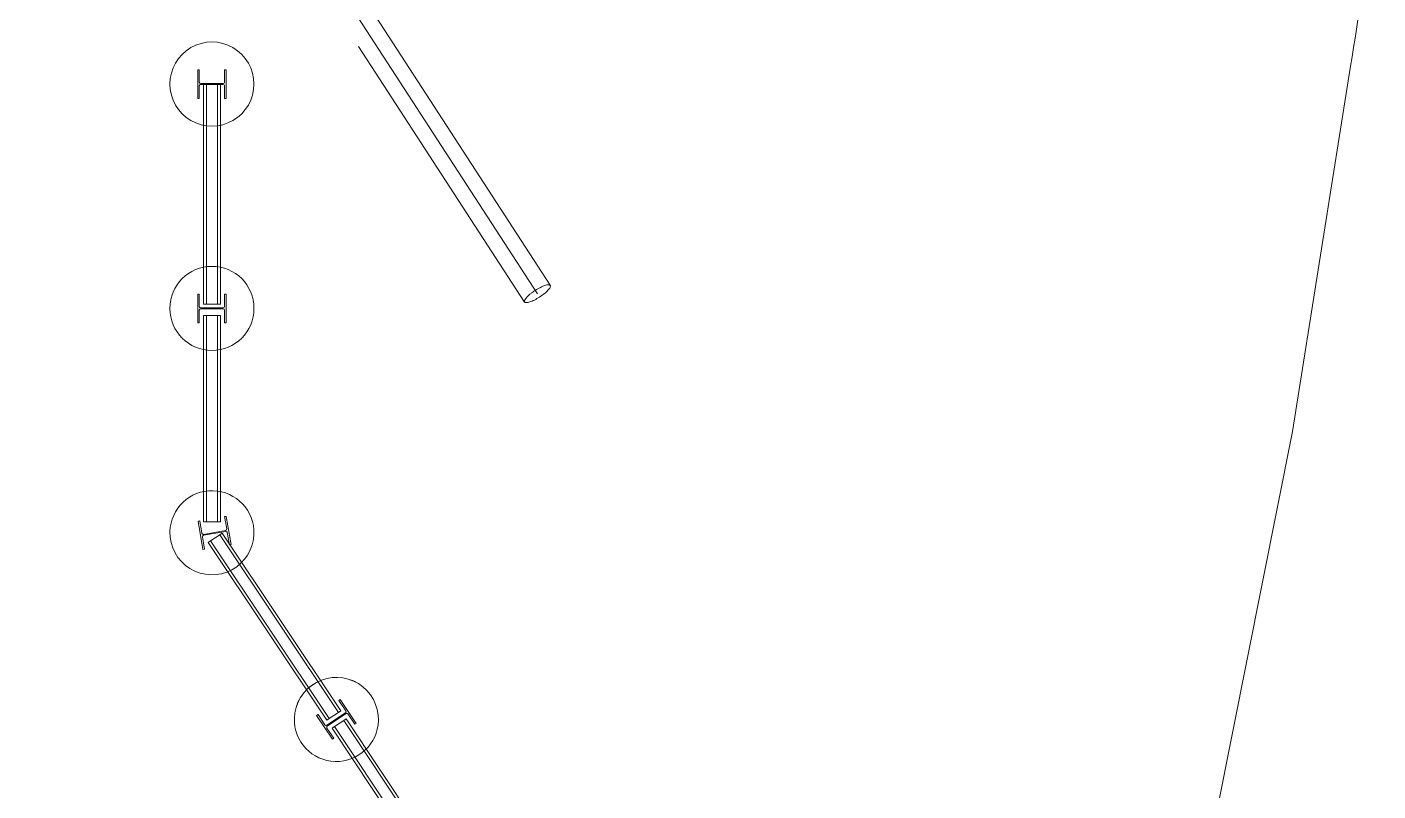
# Model space of a CAD drawing. Header units: metres. Extents: x 1753726 to 1755216, y 5920592 to 5921703.
# Drawn here: x 1755129.38 to 1755141.43, y 5921420.23 to 5921427.04 of the extents above; entities that cross this region are included whole.
import ezdxf

# ---------------------------------------------------------------- set-up
doc = ezdxf.new("R2010")
doc.units = ezdxf.units.M
doc.linetypes.add('CENTER', pattern=[50.8, 31.75, -6.35, 6.35, -6.35])
doc.linetypes.add('HIDDEN2', pattern=[4.7625, 3.175, -1.5875])
for name, color, linetype, lineweight in [('A-FLOR-____-OTLN', 9, 'Continuous', 9), ('A-WALL-____-OTLN', 2, 'Continuous', 9), ('P-PIPE-____-CNTR', 1, 'CENTER', 9), ('P-PIPE-____-OTLN', 6, 'HIDDEN2', 18), ('S-FNDN-____-OTLN', 7, 'Continuous', 9)]:
    doc.layers.add(name, color=color, linetype=linetype, lineweight=lineweight)

# ---------------------------------------------------------------- blocks, each defined once
blk = doc.blocks.new('308492-ARUP-STRW-MOD-1700_rvt-1-X-ARUP-GL-HERNE_BAY_ALIGNMENT')
at = {"layer": 'A-FLOR-____-OTLN'}
for p, q in [((1755140.67, 5921423.431), (1755141.186, 5921426.688)), ((1755141.186, 5921426.688), (1755140.67, 5921423.431)), ((1755139.996, 5921420.059), (1755140.67, 5921423.431)), ((1755140.67, 5921423.431), (1755139.996, 5921420.059))]:
    blk.add_line(p, q, dxfattribs=at)
for points, knots in [([(1755141.186, 5921426.688), (1755141.339, 5921427.568), (1755141.447, 5921428.757), (1755141.426, 5921429.948), (1755141.413, 5921430.246)], [-1, -1, -1, -1, -0.75, -0.6666667, -0.6666667, -0.6666667, -0.6666667]), ([(1755141.413, 5921430.246), (1755141.426, 5921429.948), (1755141.447, 5921428.757), (1755141.339, 5921427.568), (1755141.186, 5921426.688)], [0.6666667, 0.6666667, 0.6666667, 0.6666667, 0.75, 1, 1, 1, 1])]:
    blk.add_open_spline(points, degree=3, knots=knots, dxfattribs=at)
at = {"layer": 'A-WALL-____-OTLN'}
for p, q in [((1755130.956, 5921426.523), (1755130.956, 5921424.566)), ((1755130.956, 5921424.566), (1755130.956, 5921426.523)), ((1755130.981, 5921426.523), (1755130.956, 5921426.523)), ((1755130.956, 5921426.523), (1755130.981, 5921426.523)), ((1755130.981, 5921426.523), (1755131.081, 5921426.523)), ((1755130.981, 5921424.566), (1755130.981, 5921426.523)), ((1755130.981, 5921426.523), (1755130.981, 5921424.566)), ((1755131.081, 5921426.523), (1755130.981, 5921426.523)), ((1755131.081, 5921426.523), (1755131.081, 5921424.566)), ((1755131.081, 5921424.566), (1755131.081, 5921426.523)), ((1755131.081, 5921426.523), (1755131.106, 5921426.523)), ((1755131.106, 5921426.523), (1755131.081, 5921426.523)), ((1755131.106, 5921424.566), (1755131.106, 5921426.523)), ((1755131.106, 5921426.523), (1755131.106, 5921424.566)), ((1755130.981, 5921424.566), (1755130.956, 5921424.566)), ((1755130.956, 5921424.566), (1755130.981, 5921424.566)), ((1755131.081, 5921424.566), (1755130.981, 5921424.566)), ((1755131.081, 5921424.566), (1755130.981, 5921424.566)), ((1755131.081, 5921424.566), (1755131.106, 5921424.566)), ((1755131.106, 5921424.566), (1755131.081, 5921424.566)), ((1755130.956, 5921424.466), (1755130.956, 5921422.626)), ((1755130.956, 5921422.626), (1755130.956, 5921424.466)), ((1755130.981, 5921424.466), (1755130.956, 5921424.466)), ((1755130.956, 5921424.466), (1755130.981, 5921424.466)), ((1755130.981, 5921424.466), (1755131.081, 5921424.466)), ((1755130.981, 5921422.626), (1755130.981, 5921424.466)), ((1755130.981, 5921424.466), (1755130.981, 5921422.626)), ((1755131.081, 5921424.466), (1755130.981, 5921424.466)), ((1755131.081, 5921424.466), (1755131.081, 5921422.626)), ((1755131.081, 5921422.626), (1755131.081, 5921424.466)), ((1755131.081, 5921424.466), (1755131.106, 5921424.466)), ((1755131.106, 5921424.466), (1755131.081, 5921424.466)), ((1755131.106, 5921422.626), (1755131.106, 5921424.466)), ((1755131.106, 5921424.466), (1755131.106, 5921422.626)), ((1755130.981, 5921422.626), (1755130.956, 5921422.626)), ((1755130.956, 5921422.626), (1755130.981, 5921422.626)), ((1755131.081, 5921422.626), (1755130.981, 5921422.626)), ((1755131.081, 5921422.626), (1755130.981, 5921422.626)), ((1755131.081, 5921422.626), (1755131.106, 5921422.626)), ((1755131.106, 5921422.626), (1755131.081, 5921422.626)), ((1755131.019, 5921422.456), (1755131.102, 5921422.511)), ((1755131.102, 5921422.511), (1755131.019, 5921422.456)), ((1755131.102, 5921422.511), (1755131.123, 5921422.525)), ((1755131.123, 5921422.525), (1755131.102, 5921422.511)), ((1755131.102, 5921422.511), (1755132.16, 5921420.927)), ((1755132.16, 5921420.927), (1755131.102, 5921422.511)), ((1755132.18, 5921420.94), (1755131.123, 5921422.525)), ((1755131.123, 5921422.525), (1755132.18, 5921420.94)), ((1755131.019, 5921422.456), (1755130.998, 5921422.442)), ((1755130.998, 5921422.442), (1755131.019, 5921422.456)), ((1755130.998, 5921422.442), (1755132.056, 5921420.857)), ((1755132.056, 5921420.857), (1755130.998, 5921422.442)), ((1755132.076, 5921420.871), (1755131.019, 5921422.456)), ((1755131.019, 5921422.456), (1755132.076, 5921420.871)), ((1755132.16, 5921420.927), (1755132.076, 5921420.871)), ((1755132.16, 5921420.927), (1755132.076, 5921420.871)), ((1755132.16, 5921420.927), (1755132.18, 5921420.94)), ((1755132.18, 5921420.94), (1755132.16, 5921420.927)), ((1755132.076, 5921420.871), (1755132.056, 5921420.857)), ((1755132.056, 5921420.857), (1755132.076, 5921420.871)), ((1755132.123, 5921420.801), (1755132.102, 5921420.787)), ((1755132.102, 5921420.787), (1755132.123, 5921420.801)), ((1755132.123, 5921420.801), (1755132.206, 5921420.856)), ((1755132.206, 5921420.856), (1755132.123, 5921420.801)), ((1755133.322, 5921419.004), (1755132.123, 5921420.801)), ((1755132.123, 5921420.801), (1755133.322, 5921419.004)), ((1755132.206, 5921420.856), (1755132.227, 5921420.87)), ((1755132.227, 5921420.87), (1755132.206, 5921420.856)), ((1755132.206, 5921420.856), (1755133.405, 5921419.06)), ((1755133.405, 5921419.06), (1755132.206, 5921420.856)), ((1755133.426, 5921419.074), (1755132.227, 5921420.87)), ((1755132.227, 5921420.87), (1755133.426, 5921419.074)), ((1755132.102, 5921420.787), (1755133.301, 5921418.99)), ((1755133.301, 5921418.99), (1755132.102, 5921420.787))]:
    blk.add_line(p, q, dxfattribs=at)
at = {"layer": 'S-FNDN-____-OTLN'}
for p, q in [((1755130.904, 5921426.4), (1755130.904, 5921426.655)), ((1755130.904, 5921426.655), (1755130.918, 5921426.655)), ((1755130.918, 5921426.655), (1755130.904, 5921426.655)), ((1755130.904, 5921426.655), (1755130.904, 5921426.4)), ((1755130.918, 5921426.655), (1755130.918, 5921426.545)), ((1755130.918, 5921426.545), (1755130.918, 5921426.655)), ((1755131.144, 5921426.545), (1755131.144, 5921426.655)), ((1755131.144, 5921426.655), (1755131.158, 5921426.655)), ((1755131.158, 5921426.655), (1755131.144, 5921426.655)), ((1755131.144, 5921426.655), (1755131.144, 5921426.545)), ((1755131.158, 5921426.655), (1755131.158, 5921426.4)), ((1755131.158, 5921426.4), (1755131.158, 5921426.655)), ((1755130.918, 5921426.511), (1755130.918, 5921426.4)), ((1755130.918, 5921426.4), (1755130.918, 5921426.511)), ((1755130.931, 5921426.532), (1755131.131, 5921426.532)), ((1755131.131, 5921426.532), (1755130.931, 5921426.532)), ((1755131.131, 5921426.523), (1755130.931, 5921426.523)), ((1755130.931, 5921426.523), (1755131.131, 5921426.523)), ((1755131.144, 5921426.4), (1755131.144, 5921426.511)), ((1755131.144, 5921426.511), (1755131.144, 5921426.4)), ((1755130.918, 5921426.4), (1755130.904, 5921426.4)), ((1755130.904, 5921426.4), (1755130.918, 5921426.4)), ((1755131.158, 5921426.4), (1755131.144, 5921426.4)), ((1755131.144, 5921426.4), (1755131.158, 5921426.4)), ((1755130.904, 5921424.4), (1755130.904, 5921424.655)), ((1755130.904, 5921424.655), (1755130.918, 5921424.655)), ((1755130.918, 5921424.655), (1755130.904, 5921424.655)), ((1755130.904, 5921424.655), (1755130.904, 5921424.4)), ((1755130.918, 5921424.655), (1755130.918, 5921424.545)), ((1755130.918, 5921424.545), (1755130.918, 5921424.655)), ((1755131.144, 5921424.545), (1755131.144, 5921424.655)), ((1755131.144, 5921424.655), (1755131.158, 5921424.655)), ((1755131.158, 5921424.655), (1755131.144, 5921424.655)), ((1755131.144, 5921424.655), (1755131.144, 5921424.545)), ((1755131.158, 5921424.655), (1755131.158, 5921424.4)), ((1755131.158, 5921424.4), (1755131.158, 5921424.655)), ((1755130.931, 5921424.532), (1755131.131, 5921424.532)), ((1755131.131, 5921424.532), (1755130.931, 5921424.532)), ((1755130.918, 5921424.511), (1755130.918, 5921424.4)), ((1755130.918, 5921424.4), (1755130.918, 5921424.511)), ((1755131.131, 5921424.523), (1755130.931, 5921424.523)), ((1755130.931, 5921424.523), (1755131.131, 5921424.523)), ((1755131.144, 5921424.4), (1755131.144, 5921424.511)), ((1755131.144, 5921424.511), (1755131.144, 5921424.4)), ((1755130.918, 5921424.4), (1755130.904, 5921424.4)), ((1755130.904, 5921424.4), (1755130.918, 5921424.4)), ((1755131.158, 5921424.4), (1755131.144, 5921424.4)), ((1755131.144, 5921424.4), (1755131.158, 5921424.4)), ((1755130.908, 5921422.631), (1755130.922, 5921422.633)), ((1755130.922, 5921422.633), (1755130.908, 5921422.631)), ((1755130.951, 5921422.38), (1755130.908, 5921422.631)), ((1755130.908, 5921422.631), (1755130.951, 5921422.38)), ((1755130.922, 5921422.633), (1755130.94, 5921422.525)), ((1755130.94, 5921422.525), (1755130.922, 5921422.633)), ((1755131.144, 5921422.672), (1755131.158, 5921422.674)), ((1755131.158, 5921422.674), (1755131.144, 5921422.672)), ((1755131.163, 5921422.563), (1755131.144, 5921422.672)), ((1755131.144, 5921422.672), (1755131.163, 5921422.563)), ((1755131.158, 5921422.674), (1755131.201, 5921422.423)), ((1755131.201, 5921422.423), (1755131.158, 5921422.674)), ((1755130.946, 5921422.491), (1755130.965, 5921422.382)), ((1755130.965, 5921422.382), (1755130.946, 5921422.491)), ((1755130.955, 5921422.514), (1755131.152, 5921422.548)), ((1755131.152, 5921422.548), (1755130.955, 5921422.514)), ((1755131.154, 5921422.54), (1755130.956, 5921422.506)), ((1755130.956, 5921422.506), (1755131.154, 5921422.54)), ((1755131.187, 5921422.421), (1755131.168, 5921422.529)), ((1755131.168, 5921422.529), (1755131.187, 5921422.421)), ((1755130.965, 5921422.382), (1755130.951, 5921422.38)), ((1755130.951, 5921422.38), (1755130.965, 5921422.382)), ((1755131.201, 5921422.423), (1755131.187, 5921422.421)), ((1755131.187, 5921422.421), (1755131.201, 5921422.423)), ((1755132.164, 5921421.033), (1755132.176, 5921421.041)), ((1755132.176, 5921421.041), (1755132.164, 5921421.033)), ((1755132.176, 5921421.041), (1755132.318, 5921420.829)), ((1755132.318, 5921420.829), (1755132.176, 5921421.041)), ((1755132.055, 5921420.812), (1755132.222, 5921420.923)), ((1755132.222, 5921420.923), (1755132.055, 5921420.812)), ((1755132.226, 5921420.941), (1755132.164, 5921421.033)), ((1755132.164, 5921421.033), (1755132.226, 5921420.941)), ((1755131.965, 5921420.899), (1755131.977, 5921420.907)), ((1755131.977, 5921420.907), (1755131.965, 5921420.899)), ((1755132.106, 5921420.688), (1755131.965, 5921420.899)), ((1755131.965, 5921420.899), (1755132.106, 5921420.688)), ((1755131.977, 5921420.907), (1755132.038, 5921420.816)), ((1755132.038, 5921420.816), (1755131.977, 5921420.907)), ((1755132.227, 5921420.916), (1755132.06, 5921420.805)), ((1755132.06, 5921420.805), (1755132.227, 5921420.916)), ((1755132.306, 5921420.821), (1755132.244, 5921420.913)), ((1755132.244, 5921420.913), (1755132.306, 5921420.821)), ((1755132.318, 5921420.829), (1755132.306, 5921420.821)), ((1755132.306, 5921420.821), (1755132.318, 5921420.829)), ((1755132.057, 5921420.787), (1755132.118, 5921420.696)), ((1755132.118, 5921420.696), (1755132.057, 5921420.787)), ((1755132.118, 5921420.696), (1755132.106, 5921420.688)), ((1755132.106, 5921420.688), (1755132.118, 5921420.696))]:
    blk.add_line(p, q, dxfattribs=at)
for centre, start, end in [((1755131.031, 5921424.528), 0, 180), ((1755131.031, 5921424.528), 0, 180), ((1755131.031, 5921422.528), 358.4299, 178.4299), ((1755131.031, 5921422.528), 358.4299, 178.4299), ((1755132.141, 5921420.864), 178.4299, 358.4299), ((1755132.141, 5921420.864), 178.4299, 358.4299)]:
    blk.add_arc(centre, 0.375, start, end, dxfattribs=at)
for centre, major_axis, start_param, end_param in [((1755131.031, 5921426.528), (0.375, 0), 0, 3.141593), ((1755131.031, 5921426.528), (0.375, 0), 0, 3.141593), ((1755131.031, 5921426.528), (0, 0.375), 1.570796, 4.712389), ((1755131.031, 5921426.528), (0, 0.375), 1.570796, 4.712389), ((1755130.931, 5921426.545), (0.0127, 0), 3.141593, 4.712389), ((1755130.931, 5921426.545), (0.0127, 0), 3.141593, 4.712389), ((1755130.931, 5921426.511), (0.0127, 0), 1.570796, 3.141593), ((1755130.931, 5921426.511), (0.0127, 0), 1.570796, 3.141593), ((1755131.131, 5921426.545), (0.0127, 0), 4.712389, 6.283185), ((1755131.131, 5921426.545), (0.0127, 0), 4.712389, 6.283185), ((1755131.131, 5921426.511), (0.0127, 0), 0, 1.570796), ((1755131.131, 5921426.511), (0.0127, 0), 0, 1.570796), ((1755130.931, 5921424.545), (0, 0.0127), 1.570796, 3.141593), ((1755130.931, 5921424.545), (0, 0.0127), 1.570796, 3.141593), ((1755131.131, 5921424.545), (0, 0.0127), 3.141593, 4.712389), ((1755131.131, 5921424.545), (0, 0.0127), 3.141593, 4.712389), ((1755131.031, 5921424.528), (0.375, 0), 3.141593, 6.283185), ((1755131.031, 5921424.528), (0.375, 0), 3.141593, 6.283185), ((1755130.931, 5921424.511), (0, 0.0127), 0, 1.570796), ((1755130.931, 5921424.511), (0, 0.0127), 0, 1.570796), ((1755131.131, 5921424.511), (0, 0.0127), 4.712389, 6.283185), ((1755131.131, 5921424.511), (0, 0.0127), 4.712389, 6.283185), ((1755131.031, 5921422.528), (0.36, 0.104), 2.833889, 5.975482), ((1755131.031, 5921422.528), (0.36, 0.104), 2.833889, 5.975482), ((1755130.953, 5921422.527), (-0.004, 0.0121), 1.423785, 2.994581), ((1755130.953, 5921422.527), (-0.004, 0.0121), 1.423785, 2.994581), ((1755130.959, 5921422.493), (-0.0011, 0.0127), 0.084813, 1.655609), ((1755130.959, 5921422.493), (-0.0011, 0.0127), 0.084813, 1.655609), ((1755131.15, 5921422.561), (-0.0011, 0.0127), 3.226405, 4.797201), ((1755131.15, 5921422.561), (-0.0011, 0.0127), 3.226405, 4.797201), ((1755131.156, 5921422.527), (-0.0011, 0.0127), 4.797201, 6.367998), ((1755131.156, 5921422.527), (-0.0011, 0.0127), 4.797201, 6.367998), ((1755132.141, 5921420.864), (-0.364, 0.091), 3.359714, 6.501307), ((1755132.141, 5921420.864), (0.366, 0.081), 6.037659, 9.179252), ((1755132.215, 5921420.934), (-0.0101, 0.0077), 2.811322, 4.382118), ((1755132.215, 5921420.934), (-0.0101, 0.0077), 2.811322, 4.382118), ((1755132.234, 5921420.906), (0.006, 0.0112), 5.792039, 7.362836), ((1755132.234, 5921420.906), (0.006, 0.0112), 5.792039, 7.362836), ((1755132.048, 5921420.823), (0.0012, 0.0126), 2.257747, 3.828544), ((1755132.048, 5921420.823), (0.0012, 0.0126), 2.257747, 3.828544), ((1755132.067, 5921420.794), (-0.00805, 0.00982), 6.184738, 7.755535), ((1755132.067, 5921420.794), (-0.00805, 0.00982), 6.184738, 7.755535)]:
    blk.add_ellipse(centre, major_axis=major_axis, ratio=1, start_param=start_param, end_param=end_param, dxfattribs=at)
blk = doc.blocks.new('308492-ARUP-STPU-MOD-1500_rvt-1-X-ARUP-GL-HERNE_BAY_ALIGNMENT')
at = {"layer": 'P-PIPE-____-CNTR'}
blk.add_line((1755133.934, 5921424.659), (1755124.673, 5921438.92), dxfattribs=at)
blk.add_line((1755133.934, 5921424.659), (1755124.673, 5921438.92), dxfattribs=at)
at = {"layer": 'P-PIPE-____-OTLN'}
for p, q in [((1755134.048, 5921424.734), (1755124.787, 5921438.995)), ((1755124.558, 5921438.846), (1755133.819, 5921424.585))]:
    blk.add_line(p, q, dxfattribs=at)
for start_param, end_param in [(1.570796, 3.141593), (0, 1.570796), (4.712389, 6.283185), (3.141593, 4.712389)]:
    blk.add_ellipse((1755133.934, 5921424.659), major_axis=(0.114, 0.074), ratio=0.262054, start_param=start_param, end_param=end_param, dxfattribs=at)

msp = doc.modelspace()

# ---------------------------------------------------------------- block references
for name in ['308492-ARUP-STRW-MOD-1700_rvt-1-X-ARUP-GL-HERNE_BAY_ALIGNMENT', '308492-ARUP-STPU-MOD-1500_rvt-1-X-ARUP-GL-HERNE_BAY_ALIGNMENT']:
    msp.add_blockref(name, (0, 0))

doc.saveas('drawing.dxf')
